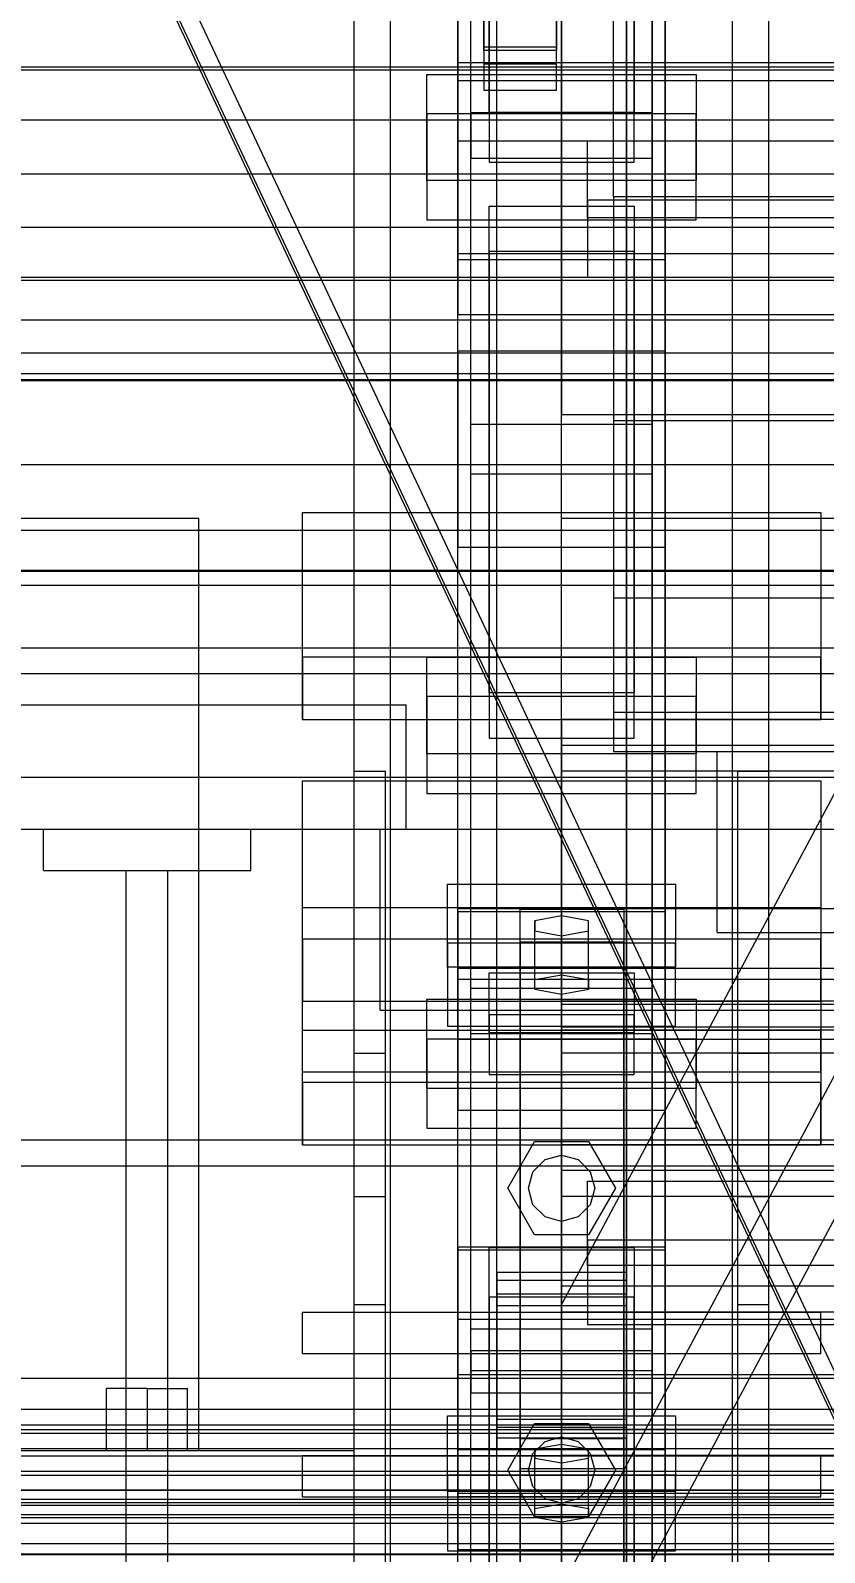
# Model space of a CAD drawing. Header units: millimetres. Extents: x -2500 to 58855, y -53268 to 6837.
# Drawn here: x -532.5 to -379.3, y -34899.7 to -34605.8 of the extents above; entities that cross this region are included whole.
import ezdxf

# ---------------------------------------------------------------- set-up
doc = ezdxf.new("R2010")
doc.units = ezdxf.units.MM
for name, color, linetype, lineweight in [('COTAS_O', 1, 'Continuous', 0), ('COTAS_R', 1, 'Continuous', 0), ('frontal_briquetadora', 7, 'Continuous', 0), ('frontal_C01', 7, 'Continuous', 0), ('frontal_C02', 7, 'Continuous', 0), ('frontal_C03', 7, 'Continuous', 0), ('frontal_mezcladora', 7, 'Continuous', 0), ('frontal_secador', 7, 'Continuous', 0), ('frontal_tolva-C01', 7, 'Continuous', 0)]:
    doc.layers.add(name, color=color, linetype=linetype, lineweight=lineweight)
doc.dimstyles.new('R19_100', dxfattribs={"dimtxt": 250, "dimasz": 150, "dimexe": 150, "dimexo": 80, "dimgap": 100, "dimtad": 1, "dimtih": 1, "dimtoh": 1, "dimdsep": 46, "dimcen": 0.09, "dimadec": 0, "dimazin": 0, "dimtfac": 1, "dimtdec": 4, "dimtofl": 0, "dimtmove": 0, "dimatfit": 3, "dimfxl": 1, "dimtolj": 1, "dimtzin": 0, "dimarcsym": 0})

# ---------------------------------------------------------------- blocks, each defined once
blk = doc.blocks.new('*D37')
at = {"layer": 'COTAS_R', "color": 0, "lineweight": -2, "transparency": 16777216}
for p, q in [((-1750, -35420), (-1750, -34450)), ((2600, -35420), (2600, -34450)), ((-1600, -34600), (2450, -34600))]:
    blk.add_line(p, q, dxfattribs=at)
at = {"layer": 'COTAS_R', "color": 0, "transparency": 16777216}
for points in [[(-1600, -34575), (-1600, -34625), (-1750, -34600)], [(2450, -34575), (2450, -34625), (2600, -34600)]]:
    blk.add_solid(points, dxfattribs=at)
at = {"layer": 'Defpoints', "color": 0, "transparency": 16777216}
for p in [(2600, -34600), (-1750, -35500), (2600, -35500)]:
    blk.add_point(p, dxfattribs=at)
blk = doc.blocks.new('*D42')
at = {"layer": 'COTAS_O', "color": 0, "lineweight": -2, "transparency": 16777216}
for p, q in [((-570, -33700), (200, -33700)), ((50, -34750), (50, -33850)), ((-570, -34900), (200, -34900))]:
    blk.add_line(p, q, dxfattribs=at)
at = {"layer": 'COTAS_O', "color": 0, "transparency": 16777216}
for points in [[(25, -33850), (75, -33850), (50, -33700)], [(25, -34750), (75, -34750), (50, -34900)]]:
    blk.add_solid(points, dxfattribs=at)
at = {"layer": 'Defpoints', "color": 0, "transparency": 16777216}
for p in [(-650, -33700), (50, -33700), (-650, -34900)]:
    blk.add_point(p, dxfattribs=at)
blk = doc.blocks.new('*D43')
at = {"layer": 'COTAS_O', "color": 0, "lineweight": -2, "transparency": 16777216}
for p, q in [((-650, -34820), (-650, -34050)), ((650, -34820), (650, -34050)), ((-500, -34200), (500, -34200))]:
    blk.add_line(p, q, dxfattribs=at)
at = {"layer": 'COTAS_O', "color": 0, "transparency": 16777216}
for points in [[(-500, -34175), (-500, -34225), (-650, -34200)], [(500, -34175), (500, -34225), (650, -34200)]]:
    blk.add_solid(points, dxfattribs=at)
at = {"layer": 'Defpoints', "color": 0, "transparency": 16777216}
for p in [(650, -34200), (-650, -34900), (650, -34900)]:
    blk.add_point(p, dxfattribs=at)

msp = doc.modelspace()

# ---------------------------------------------------------------- linework, layer by layer
at = {"layer": 'frontal_briquetadora'}
for p, q in [((-430, -34680), (-430, -33820)), ((-430, -34680), (-430, -34260)), ((-430, -34680), (-430, -34305)), ((-430, -34471), (-430, -34680)), ((-430, -34496), (-430, -34680)), ((-430, -34680), (-223.45, -34680)), ((-430, -34680), (-210, -34680)), ((-430, -34680), (-315, -34680)), ((-430, -34700), (-430, -34680)), ((-430, -34700), (-315, -34700)), ((-430, -34710), (-430, -34700)), ((-430, -34710), (-315, -34710)), ((-430, -34750), (-430, -34710)), ((-430, -35000), (-430, -34710)), ((-1480, -34736), (-460, -34736)), ((-460, -34760), (-460, -34736)), ((-1330, -34750), (340, -34750)), ((-430, -34750), (-315, -34750)), ((-1480, -34760), (-460, -34760)), ((-1330, -34760), (340, -34760)), ((-530, -34760), (-490, -34760)), ((-530, -34768), (-530, -34760)), ((-490, -34768), (-490, -34760)), ((-530, -34768), (-490, -34768)), ((-514, -34768), (-506, -34768)), ((-514, -34932), (-514, -34768)), ((-506, -34932), (-506, -34768))]:
    msp.add_line(p, q, dxfattribs=at)
at = {"layer": 'frontal_C01'}
for p, q in [((-470, -35975), (-470, -34088.498)), ((-463, -35975), (-463, -34088.498)), ((-397, -35975), (-397, -34088.498)), ((-390, -35975), (-390, -34088.498)), ((-450, -34667.722), (-450, -34283.513)), ((-410, -34283.513), (-410, -34667.722)), ((-442.5, -34948.719), (-442.5, -34289.775)), ((-417.5, -34289.775), (-417.5, -34948.719)), ((-442.5, -34974.088), (-442.5, -34315.145)), ((-417.5, -34974.088), (-417.5, -34315.145)), ((-450, -34705.616), (-450, -34321.407)), ((-410, -34705.616), (-410, -34321.407)), ((-444, -34621.657), (-444, -34528.609)), ((-416, -34528.609), (-416, -34621.657)), ((-444, -34538.214), (-444, -34631.262)), ((-416, -34631.262), (-416, -34538.214)), ((-450, -34937.719), (-450, -34553.51)), ((-410, -34553.51), (-410, -34937.719)), ((-450, -34578.861), (-450, -34612.018)), ((-450, -34599.211), (-450, -34612.018)), ((-450, -34985.087), (-450, -34600.878)), ((-410, -34985.087), (-410, -34600.878)), ((-450, -34612.018), (450, -34612.018)), ((-456, -34634.81), (-456, -34614.319)), ((-456, -34614.319), (-404, -34614.319)), ((-456, -34621.898), (-456, -34614.319)), ((-404, -34614.319), (-404, -34634.81)), ((-404, -34614.319), (-404, -34621.898)), ((-404, -34621.898), (-456, -34621.898)), ((-456, -34621.898), (-456, -34642.389)), ((-416, -34621.657), (-444, -34621.657)), ((-444, -34621.657), (-444, -34631.262)), ((-416, -34631.262), (-416, -34621.657)), ((-404, -34642.389), (-404, -34621.898)), ((-444, -34631.262), (-416, -34631.262)), ((-404, -34634.81), (-456, -34634.81)), ((-456, -34634.81), (-456, -34642.389)), ((-404, -34642.389), (-404, -34634.81)), ((-456, -34642.389), (-404, -34642.389)), ((-410, -34667.722), (-450, -34667.722)), ((-450, -34667.722), (-450, -34705.616)), ((-450, -35051.931), (-450, -34667.722)), ((-410, -34705.616), (-410, -34667.722)), ((-410, -34667.722), (-410, -35051.931)), ((-447.5, -34691.472), (-447.5, -34681.867)), ((-447.5, -34681.867), (-412.5, -34681.867)), ((-447.5, -34956.601), (-447.5, -34681.867)), ((-412.5, -34681.867), (-412.5, -34691.472)), ((-412.5, -34681.867), (-412.5, -34956.601)), ((-412.5, -34691.472), (-447.5, -34691.472)), ((-447.5, -34966.206), (-447.5, -34691.472)), ((-412.5, -34966.206), (-412.5, -34691.472)), ((-450, -34705.616), (-410, -34705.616)), ((-450, -35089.826), (-450, -34705.616)), ((-410, -35089.826), (-410, -34705.616)), ((-452, -34786.673), (-452, -34770.665)), ((-452, -34770.665), (-408, -34770.665)), ((-452, -34782.033), (-452, -34770.665)), ((-408, -34770.665), (-408, -34786.673)), ((-408, -34770.665), (-408, -34782.033)), ((-480, -34808.934), (-480, -34775.137)), ((-480, -34775.137), (-380, -34775.137)), ((-480, -34820.934), (-480, -34775.137)), ((-438, -34781.871), (-438, -34775.467)), ((-438, -34775.467), (-418, -34775.467)), ((-438, -34921.581), (-438, -34775.467)), ((-430, -34776.748), (-435.196, -34777.708)), ((-424.804, -34777.708), (-430, -34776.748)), ((-430, -34788.116), (-430, -34776.748)), ((-418, -34775.467), (-418, -34781.871)), ((-418, -34775.467), (-418, -34921.581)), ((-380, -34775.137), (-380, -34808.934)), ((-380, -34775.137), (-380, -34820.934)), ((-435.196, -34777.708), (-435.196, -34779.629)), ((-435.196, -34789.077), (-435.196, -34777.708)), ((-435.196, -34779.629), (-430, -34780.59)), ((-435.196, -34790.998), (-435.196, -34779.629)), ((-430, -34780.59), (-424.804, -34779.629)), ((-424.804, -34779.629), (-424.804, -34777.708)), ((-424.804, -34789.077), (-424.804, -34777.708)), ((-424.804, -34790.998), (-424.804, -34779.629)), ((-408, -34782.033), (-452, -34782.033)), ((-452, -34782.033), (-452, -34798.042)), ((-418, -34781.871), (-438, -34781.871)), ((-438, -34781.871), (-438, -34927.984)), ((-430, -34780.59), (-430, -34791.958)), ((-418, -34927.984), (-418, -34781.871)), ((-408, -34798.042), (-408, -34782.033)), ((-408, -34786.673), (-452, -34786.673)), ((-452, -34786.673), (-452, -34798.042)), ((-435.196, -34789.077), (-430, -34788.116)), ((-430, -34788.116), (-424.804, -34789.077)), ((-408, -34798.042), (-408, -34786.673)), ((-435.196, -34790.998), (-435.196, -34789.077)), ((-430, -34791.958), (-435.196, -34790.998)), ((-424.804, -34790.998), (-430, -34791.958)), ((-424.804, -34789.077), (-424.804, -34790.998)), ((-452, -34798.042), (-408, -34798.042)), ((-380, -34808.934), (-480, -34808.934)), ((-480, -34808.934), (-480, -34820.934)), ((-380, -34820.934), (-380, -34808.934)), ((-480, -34820.934), (-380, -34820.934)), ((-430, -34820.934), (-430, -34825.934)), ((430, -34820.934), (-430, -34820.934)), ((430, -34825.934), (-430, -34825.934)), ((-430, -34825.934), (-430, -34875.934)), ((-425, -34844.257), (-425, -34827.992)), ((-425, -34827.992), (425, -34827.992)), ((-425, -34839.36), (-425, -34827.992)), ((-470, -34933.934), (-470, -34830.934)), ((-470, -34830.934), (-464, -34830.934)), ((-464, -34933.934), (-464, -34830.934)), ((-430, -34933.934), (-375, -34830.934)), ((-375, -34830.934), (-430, -34830.934)), ((-430, -34830.934), (-430, -34933.934)), ((-396, -34933.934), (-396, -34830.934)), ((-396, -34830.934), (-390, -34830.934)), ((-390, -34933.934), (-390, -34830.934)), ((-444, -34850.401), (-444, -34840.795)), ((-444, -34840.795), (-416, -34840.795)), ((-444, -34935.427), (-444, -34840.795)), ((425, -34839.36), (-425, -34839.36)), ((-425, -34839.36), (-425, -34855.625)), ((-416, -34840.795), (-416, -34850.401)), ((-416, -34840.795), (-416, -34935.427)), ((425, -34844.257), (-425, -34844.257)), ((-425, -34844.257), (-425, -34855.625)), ((-416, -34850.401), (-444, -34850.401)), ((-444, -34850.401), (-444, -34945.033)), ((-416, -34945.033), (-416, -34850.401)), ((-425, -34855.625), (425, -34855.625)), ((-430, -34875.934), (-430, -34880.934)), ((430, -34875.934), (-430, -34875.934)), ((-480, -34880.934), (-380, -34880.934)), ((-480, -34888.934), (-480, -34880.934)), ((430, -34880.934), (-430, -34880.934)), ((-380, -34888.934), (-380, -34880.934)), ((-480, -34888.934), (-380, -34888.934)), ((-470, -34888.934), (-463, -34888.934)), ((-470, -35975), (-470, -34888.934)), ((-463, -35975), (-463, -34888.934)), ((-463, -34888.934), (-397, -34888.934)), ((-397, -34888.934), (-390, -34888.934)), ((-397, -35975), (-397, -34888.934)), ((-390, -35975), (-390, -34888.934))]:
    msp.add_line(p, q, dxfattribs=at)
at = {"layer": 'frontal_C02'}
for p, q in [((-470, -35975), (-470, -33576.746)), ((-463, -35975), (-463, -33576.746)), ((-397, -35975), (-397, -33576.746)), ((-390, -35975), (-390, -33576.746)), ((-470, -35975), (-470, -34072.136)), ((-463, -35975), (-463, -34072.136)), ((-397, -35975), (-397, -34072.136)), ((-390, -35975), (-390, -34072.136)), ((-450, -34650.022), (-450, -34299.304)), ((-410, -34650.022), (-410, -34299.304)), ((-450, -34776.002), (-450, -34425.283)), ((-410, -34425.283), (-410, -34776.002)), ((-442.5, -34963.35), (-442.5, -34430.927)), ((-417.5, -34430.927), (-417.5, -34963.35)), ((-447.5, -34621.73), (-447.5, -34440.026)), ((-412.5, -34440.026), (-412.5, -34621.73)), ((-447.5, -34630.498), (-447.5, -34448.794)), ((-412.5, -34630.498), (-412.5, -34448.794)), ((-442.5, -34990.315), (-442.5, -34457.893)), ((-417.5, -34990.315), (-417.5, -34457.893)), ((-450, -34814.255), (-450, -34463.537)), ((-410, -34814.255), (-410, -34463.537)), ((-450, -34602.206), (-450, -34650.022)), ((-450, -34952.924), (-450, -34602.206)), ((-410, -34650.022), (-410, -34602.206)), ((-410, -34602.206), (-410, -34952.924)), ((-450, -34627.178), (-450, -34615.487)), ((-450, -34615.487), (450, -34615.487)), ((-450, -34648.959), (-450, -34615.487)), ((-412.5, -34621.73), (-447.5, -34621.73)), ((-447.5, -34621.73), (-447.5, -34630.498)), ((-412.5, -34630.498), (-412.5, -34621.73)), ((450, -34627.178), (-450, -34627.178)), ((-450, -34627.178), (-450, -34660.649)), ((-425, -34641.991), (-425, -34627.144)), ((-425, -34627.144), (425, -34627.144)), ((-425, -34638.62), (-425, -34627.144)), ((-447.5, -34630.498), (-412.5, -34630.498)), ((425, -34638.62), (-425, -34638.62)), ((-425, -34638.62), (-425, -34653.467)), ((-444, -34648.515), (-444, -34639.747)), ((-444, -34639.747), (-416, -34639.747)), ((-444, -34733.677), (-444, -34639.747)), ((-416, -34639.747), (-416, -34648.515)), ((-416, -34639.747), (-416, -34733.677)), ((425, -34641.991), (-425, -34641.991)), ((-425, -34641.991), (-425, -34653.467)), ((450, -34648.959), (-450, -34648.959)), ((-450, -34648.959), (-450, -34660.649)), ((-450, -34650.022), (-410, -34650.022)), ((-450, -35000.741), (-450, -34650.022)), ((-416, -34648.515), (-444, -34648.515)), ((-444, -34648.515), (-444, -34742.445)), ((-416, -34742.445), (-416, -34648.515)), ((-410, -35000.741), (-410, -34650.022)), ((-425, -34653.467), (425, -34653.467)), ((-450, -34660.649), (450, -34660.649)), ((-456, -34745.501), (-456, -34726.796)), ((-456, -34726.796), (-404, -34726.796)), ((-456, -34734.446), (-456, -34726.796)), ((-404, -34726.796), (-404, -34745.501)), ((-404, -34726.796), (-404, -34734.446)), ((-404, -34734.446), (-456, -34734.446)), ((-456, -34734.446), (-456, -34753.151)), ((-416, -34733.677), (-444, -34733.677)), ((-444, -34733.677), (-444, -34742.445)), ((-416, -34742.445), (-416, -34733.677)), ((-404, -34753.151), (-404, -34734.446)), ((-444, -34742.445), (-416, -34742.445)), ((-404, -34745.501), (-456, -34745.501)), ((-456, -34745.501), (-456, -34753.151)), ((-404, -34753.151), (-404, -34745.501)), ((-480, -34781.253), (-480, -34750.692)), ((-480, -34750.692), (-380, -34750.692)), ((-480, -34793.253), (-480, -34750.692)), ((-456, -34753.151), (-404, -34753.151)), ((-380, -34750.692), (-380, -34781.253)), ((-380, -34750.692), (-380, -34793.253)), ((-410, -34776.002), (-450, -34776.002)), ((-450, -34776.002), (-450, -34814.255)), ((-450, -35126.72), (-450, -34776.002)), ((-410, -34814.255), (-410, -34776.002)), ((-410, -34776.002), (-410, -35126.72)), ((-380, -34781.253), (-480, -34781.253)), ((-480, -34781.253), (-480, -34793.253)), ((-380, -34793.253), (-380, -34781.253)), ((-447.5, -34799.512), (-447.5, -34790.744)), ((-447.5, -34790.744), (-412.5, -34790.744)), ((-447.5, -34972.449), (-447.5, -34790.744)), ((-412.5, -34790.744), (-412.5, -34799.512)), ((-412.5, -34790.744), (-412.5, -34972.449)), ((-480, -34793.253), (-380, -34793.253)), ((-430, -34793.253), (-430, -34798.253)), ((430, -34793.253), (-430, -34793.253)), ((-412.5, -34799.512), (-447.5, -34799.512)), ((-447.5, -34981.217), (-447.5, -34799.512)), ((430, -34798.253), (-430, -34798.253)), ((-430, -34798.253), (-430, -34848.253)), ((-412.5, -34981.217), (-412.5, -34799.512)), ((-470, -34906.253), (-470, -34803.253)), ((-470, -34803.253), (-464, -34803.253)), ((-464, -34906.253), (-464, -34803.253)), ((-430, -34906.253), (-375, -34803.253)), ((-375, -34803.253), (-430, -34803.253)), ((-430, -34803.253), (-430, -34906.253)), ((-396, -34906.253), (-396, -34803.253)), ((-396, -34803.253), (-390, -34803.253)), ((-390, -34906.253), (-390, -34803.253)), ((-450, -34814.255), (-410, -34814.255)), ((-450, -35164.974), (-450, -34814.255)), ((-410, -35164.974), (-410, -34814.255)), ((-430, -34848.253), (-430, -34853.253)), ((430, -34848.253), (-430, -34848.253)), ((-480, -34853.253), (-380, -34853.253)), ((-480, -34861.253), (-480, -34853.253)), ((430, -34853.253), (-430, -34853.253)), ((-380, -34861.253), (-380, -34853.253)), ((-480, -34861.253), (-380, -34861.253)), ((-470, -34861.253), (-463, -34861.253)), ((-470, -35975), (-470, -34861.253)), ((-463, -35975), (-463, -34861.253)), ((-463, -34861.253), (-397, -34861.253)), ((-397, -34861.253), (-390, -34861.253)), ((-397, -35975), (-397, -34861.253)), ((-390, -35975), (-390, -34861.253)), ((-452, -34887.88), (-452, -34873.267)), ((-452, -34873.267), (-408, -34873.267)), ((-452, -34884.743), (-452, -34873.267)), ((-408, -34873.267), (-408, -34887.88)), ((-408, -34873.267), (-408, -34884.743)), ((-440.4, -34883.753), (-435.2, -34874.746)), ((-435.2, -34874.746), (-424.8, -34874.746)), ((-424.8, -34874.746), (-419.6, -34883.753)), ((-438, -34883.496), (-438, -34877.651)), ((-438, -34877.651), (-418, -34877.651)), ((-438, -35025.149), (-438, -34877.651)), ((-435.543, -34880.553), (-433.2, -34878.21)), ((-430, -34878.82), (-435.196, -34879.697)), ((-435.196, -34879.697), (-435.196, -34881.45)), ((-435.196, -34891.173), (-435.196, -34879.697)), ((-433.2, -34878.21), (-430, -34877.353)), ((-430, -34877.353), (-426.8, -34878.21)), ((-424.804, -34879.697), (-430, -34878.82)), ((-430, -34890.296), (-430, -34878.82)), ((-426.8, -34878.21), (-424.457, -34880.553)), ((-424.804, -34881.45), (-424.804, -34879.697)), ((-424.804, -34891.173), (-424.804, -34879.697)), ((-418, -34877.651), (-418, -34883.496)), ((-418, -34877.651), (-418, -35025.149)), ((-436.4, -34883.753), (-435.543, -34880.553)), ((-435.196, -34881.45), (-430, -34882.327)), ((-435.196, -34892.926), (-435.196, -34881.45)), ((-430, -34882.327), (-424.804, -34881.45)), ((-430, -34882.327), (-430, -34893.803)), ((-424.804, -34892.926), (-424.804, -34881.45)), ((-424.457, -34880.553), (-423.6, -34883.753)), ((-408, -34884.743), (-452, -34884.743)), ((-452, -34884.743), (-452, -34899.356)), ((-435.2, -34892.759), (-440.4, -34883.753)), ((-418, -34883.496), (-438, -34883.496)), ((-438, -34883.496), (-438, -35030.995)), ((-435.543, -34886.953), (-436.4, -34883.753)), ((-419.6, -34883.753), (-424.8, -34892.759)), ((-423.6, -34883.753), (-424.457, -34886.953)), ((-418, -35030.995), (-418, -34883.496)), ((-408, -34899.356), (-408, -34884.743)), ((-408, -34887.88), (-452, -34887.88)), ((-452, -34887.88), (-452, -34899.356)), ((-433.2, -34889.295), (-435.543, -34886.953)), ((-424.457, -34886.953), (-426.8, -34889.295)), ((-408, -34899.356), (-408, -34887.88)), ((-435.196, -34891.173), (-430, -34890.296)), ((-435.196, -34892.926), (-435.196, -34891.173)), ((-430, -34890.153), (-433.2, -34889.295)), ((-426.8, -34889.295), (-430, -34890.153)), ((-430, -34890.296), (-424.804, -34891.173)), ((-424.804, -34891.173), (-424.804, -34892.926)), ((-424.8, -34892.759), (-435.2, -34892.759)), ((-430, -34893.803), (-435.196, -34892.926)), ((-424.804, -34892.926), (-430, -34893.803)), ((-452, -34899.356), (-408, -34899.356))]:
    msp.add_line(p, q, dxfattribs=at)
at = {"layer": 'frontal_C03'}
for p, q in [((-470, -35975), (-470, -33153.291)), ((-463, -35975), (-463, -33153.291)), ((-397, -35975), (-397, -33153.291)), ((-390, -35975), (-390, -33153.291)), ((-470, -35975), (-470, -33352.58)), ((-463, -35975), (-463, -33352.58)), ((-397, -35975), (-397, -33352.58)), ((-390, -35975), (-390, -33352.58)), ((-470, -35975), (-470, -34079.714)), ((-463, -35975), (-463, -34079.714)), ((-397, -35975), (-397, -34079.714)), ((-390, -35975), (-390, -34079.714)), ((-442.5, -34852.006), (-442.5, -34201.397)), ((-417.5, -34201.397), (-417.5, -34852.006)), ((-442.5, -34877.601), (-442.5, -34226.992)), ((-417.5, -34877.601), (-417.5, -34226.992)), ((-450, -34840.727), (-450, -34517.557)), ((-450, -34841.275), (-450, -34518.104)), ((-410, -34517.557), (-410, -34840.727)), ((-410, -34518.104), (-410, -34841.275)), ((-447.5, -34860.764), (-447.5, -34533.326)), ((-412.5, -34533.326), (-412.5, -34860.764)), ((-447.5, -34868.843), (-447.5, -34541.405)), ((-412.5, -34868.843), (-412.5, -34541.405)), ((-450, -34879.797), (-450, -34556.626)), ((-410, -34879.797), (-410, -34556.626)), ((-450, -34888.88), (-450, -34565.709)), ((-410, -34888.88), (-410, -34565.709)), ((-445, -34609.069), (-445, -34568.62)), ((-431, -34568.62), (-431, -34609.069)), ((-445, -34571.852), (-445, -34612.3)), ((-431, -34612.3), (-431, -34571.852)), ((-445, -34609.68), (-445, -34597.292)), ((-431, -34597.292), (-431, -34609.68)), ((-445, -34604.997), (-445, -34617.385)), ((-431, -34617.385), (-431, -34604.997)), ((-431, -34609.069), (-445, -34609.069)), ((-445, -34609.069), (-445, -34612.3)), ((-431, -34612.3), (-431, -34609.069)), ((-431, -34609.68), (-445, -34609.68)), ((-445, -34609.68), (-445, -34617.385)), ((-445, -34612.3), (-431, -34612.3)), ((-431, -34617.385), (-431, -34609.68)), ((-445, -34617.385), (-431, -34617.385)), ((-480, -34726.848), (-480, -34698.884)), ((-480, -34698.884), (-380, -34698.884)), ((-480, -34738.848), (-480, -34698.884)), ((-380, -34698.884), (-380, -34726.848)), ((-380, -34698.884), (-380, -34738.848)), ((-380, -34726.848), (-480, -34726.848)), ((-480, -34726.848), (-480, -34738.848)), ((-380, -34738.848), (-380, -34726.848)), ((-480, -34738.848), (-380, -34738.848)), ((-430, -34738.848), (-430, -34743.848)), ((430, -34738.848), (-430, -34738.848)), ((430, -34743.848), (-430, -34743.848)), ((-430, -34743.848), (-430, -34793.848)), ((-470, -34851.848), (-470, -34748.848)), ((-470, -34748.848), (-464, -34748.848)), ((-464, -34851.848), (-464, -34748.848)), ((-430, -34851.848), (-375, -34748.848)), ((-375, -34748.848), (-430, -34748.848)), ((-430, -34748.848), (-430, -34851.848)), ((-396, -34851.848), (-396, -34748.848)), ((-396, -34748.848), (-390, -34748.848)), ((-390, -34851.848), (-390, -34748.848)), ((-450, -34789.029), (-450, -34775.348)), ((-450, -34775.348), (450, -34775.348)), ((-450, -34786.905), (-450, -34775.348)), ((450, -34786.905), (-450, -34786.905)), ((-450, -34786.905), (-450, -34800.586)), ((-444, -34795.859), (-444, -34787.779)), ((-444, -34787.779), (-416, -34787.779)), ((-444, -34799.336), (-444, -34787.779)), ((-416, -34787.779), (-416, -34795.859)), ((-416, -34787.779), (-416, -34799.336)), ((450, -34789.029), (-450, -34789.029)), ((-450, -34789.029), (-450, -34800.586)), ((-456, -34810.068), (-456, -34792.832)), ((-456, -34792.832), (-404, -34792.832)), ((-456, -34800.536), (-456, -34792.832)), ((-430, -34793.848), (-430, -34798.848)), ((430, -34793.848), (-430, -34793.848)), ((-404, -34792.832), (-404, -34810.068)), ((-404, -34792.832), (-404, -34800.536)), ((-416, -34795.859), (-444, -34795.859)), ((-444, -34795.859), (-444, -34807.415)), ((-416, -34807.415), (-416, -34795.859)), ((-480, -34798.848), (-380, -34798.848)), ((-480, -34806.848), (-480, -34798.848)), ((-416, -34799.336), (-444, -34799.336)), ((-444, -34799.336), (-444, -34807.415)), ((430, -34798.848), (-430, -34798.848)), ((-416, -34807.415), (-416, -34799.336)), ((-380, -34806.848), (-380, -34798.848)), ((-404, -34800.536), (-456, -34800.536)), ((-456, -34800.536), (-456, -34817.772)), ((-450, -34800.586), (450, -34800.586)), ((-404, -34817.772), (-404, -34800.536)), ((-480, -34806.848), (-380, -34806.848)), ((-470, -34806.848), (-463, -34806.848)), ((-470, -35975), (-470, -34806.848)), ((-463, -35975), (-463, -34806.848)), ((-463, -34806.848), (-397, -34806.848)), ((-444, -34807.415), (-416, -34807.415)), ((-397, -34806.848), (-390, -34806.848)), ((-397, -35975), (-397, -34806.848)), ((-390, -35975), (-390, -34806.848)), ((-404, -34810.068), (-456, -34810.068)), ((-456, -34810.068), (-456, -34817.772)), ((-404, -34817.772), (-404, -34810.068)), ((-456, -34817.772), (-404, -34817.772)), ((-440.4, -34829.348), (-435.2, -34820.342)), ((-435.2, -34820.342), (-424.8, -34820.342)), ((-424.8, -34820.342), (-419.6, -34829.348)), ((-435.543, -34826.148), (-433.2, -34823.806)), ((-433.2, -34823.806), (-430, -34822.948)), ((-430, -34822.948), (-426.8, -34823.806)), ((-426.8, -34823.806), (-424.457, -34826.148)), ((-436.4, -34829.348), (-435.543, -34826.148)), ((-424.457, -34826.148), (-423.6, -34829.348)), ((-435.2, -34838.355), (-440.4, -34829.348)), ((-435.543, -34832.548), (-436.4, -34829.348)), ((-419.6, -34829.348), (-424.8, -34838.355)), ((-423.6, -34829.348), (-424.457, -34832.548)), ((-433.2, -34834.891), (-435.543, -34832.548)), ((-424.457, -34832.548), (-426.8, -34834.891)), ((-430, -34835.748), (-433.2, -34834.891)), ((-426.8, -34834.891), (-430, -34835.748)), ((-424.8, -34838.355), (-435.2, -34838.355)), ((-410, -34840.727), (-450, -34840.727)), ((-450, -34840.727), (-450, -34888.88)), ((-450, -35163.898), (-450, -34840.727)), ((-410, -34841.275), (-450, -34841.275)), ((-450, -34841.275), (-450, -34879.797)), ((-450, -35164.446), (-450, -34841.275)), ((-410, -34888.88), (-410, -34840.727)), ((-410, -34840.727), (-410, -35163.898)), ((-410, -34879.797), (-410, -34841.275)), ((-410, -34841.275), (-410, -35164.446)), ((-442.5, -34875.536), (-442.5, -34845.536)), ((-442.5, -34845.536), (-417.5, -34845.536)), ((-442.5, -34845.536), (-442.5, -34849.804)), ((-417.5, -34847.163), (-442.5, -34847.163)), ((-442.5, -34847.163), (-442.5, -34873.909)), ((-442.5, -35401.467), (-442.5, -34847.163)), ((-417.5, -34845.536), (-417.5, -34875.536)), ((-417.5, -34849.804), (-417.5, -34845.536)), ((-417.5, -34873.909), (-417.5, -34847.163)), ((-417.5, -34847.163), (-417.5, -35401.467)), ((-417.5, -34849.804), (-442.5, -34849.804)), ((-442.5, -34849.804), (-442.5, -34879.804)), ((-417.5, -34879.804), (-417.5, -34849.804)), ((-464, -34851.848), (-470, -34851.848)), ((-442.5, -34877.601), (-442.5, -34852.006)), ((-442.5, -34852.006), (-417.5, -34852.006)), ((-417.5, -34852.006), (-417.5, -34877.601)), ((-390, -34851.848), (-396, -34851.848)), ((-450, -34865.375), (-450, -34854.602)), ((-450, -34854.602), (450, -34854.602)), ((-450, -34888.309), (-450, -34854.602)), ((-447.5, -34864.576), (-447.5, -34856.497)), ((-447.5, -34856.497), (-412.5, -34856.497)), ((-447.5, -35183.935), (-447.5, -34856.497)), ((-412.5, -34856.497), (-412.5, -34864.576)), ((-412.5, -34856.497), (-412.5, -35183.935)), ((-412.5, -34860.764), (-447.5, -34860.764)), ((-447.5, -34860.764), (-447.5, -34868.843)), ((-412.5, -34868.843), (-412.5, -34860.764)), ((-412.5, -34864.576), (-447.5, -34864.576)), ((-447.5, -35192.014), (-447.5, -34864.576)), ((-412.5, -35192.014), (-412.5, -34864.576)), ((450, -34865.375), (-450, -34865.375)), ((-450, -34865.375), (-450, -34899.082)), ((-447.5, -34868.843), (-412.5, -34868.843)), ((-442.5, -34873.909), (-417.5, -34873.909)), ((-442.5, -35428.213), (-442.5, -34873.909)), ((-417.5, -34875.536), (-442.5, -34875.536)), ((-442.5, -34875.536), (-442.5, -34879.804)), ((-417.5, -35428.213), (-417.5, -34873.909)), ((-417.5, -34875.536), (-417.5, -34879.804)), ((-417.5, -34877.601), (-442.5, -34877.601)), ((-450, -34879.797), (-410, -34879.797)), ((-450, -35202.968), (-450, -34879.797)), ((-442.5, -34879.804), (-417.5, -34879.804)), ((-410, -35202.968), (-410, -34879.797)), ((450, -34888.309), (-450, -34888.309)), ((-450, -34888.309), (-450, -34899.082)), ((-450, -34888.88), (-410, -34888.88)), ((-450, -35212.051), (-450, -34888.88)), ((-410, -35212.051), (-410, -34888.88)), ((-450, -34899.082), (450, -34899.082))]:
    msp.add_line(p, q, dxfattribs=at)
at = {"layer": 'frontal_mezcladora'}
for p, q in [((-420, -34637.898), (-420, -34590)), ((-420, -34637.898), (-420, -34681.107)), ((-420, -34637.898), (240, -34637.898)), ((-420, -34681.107), (-420, -34715.398)), ((-420, -34681.107), (240, -34681.107)), ((-600, -34700), (-500, -34700)), ((-500, -34880), (-500, -34700)), ((-625, -34710), (625, -34710)), ((-625, -34710), (-150, -34710)), ((-420, -34715.398), (-420, -34737.414)), ((-420, -34715.398), (240, -34715.398)), ((-625, -34725), (625, -34725)), ((-625, -34730), (625, -34730)), ((-625, -34730), (-150, -34730)), ((-420, -34737.414), (-420, -34745)), ((-420, -34737.414), (240, -34737.414)), ((-420, -34745), (240, -34745)), ((-400, -34745), (220, -34745)), ((-400, -34780), (-400, -34745)), ((-600, -34760), (600, -34760)), ((-465, -34760), (295, -34760)), ((-465, -34795), (-465, -34760)), ((-400, -34780), (220, -34780)), ((-465, -34795), (295, -34795)), ((-430, -34795), (-350, -34795)), ((-430, -34820), (-430, -34795)), ((-600, -34820), (600, -34820)), ((-430, -34820), (-350, -34820)), ((-510, -34868), (-517.794, -34868)), ((-517.794, -34880), (-517.794, -34868)), ((-510, -34868), (-502.206, -34868)), ((-510, -34868), (-510, -34880)), ((-502.206, -34880), (-502.206, -34868)), ((-600, -34875), (600, -34875)), ((-630, -34880), (-470, -34880)), ((-600, -34880), (-500, -34880)), ((-517.794, -34880), (-510, -34880)), ((-510, -34880), (-502.206, -34880)), ((-470, -34900), (-470, -34880))]:
    msp.add_line(p, q, dxfattribs=at)
at = {"layer": 'frontal_secador'}
for p, q in [((1360, -34613.5), (-1360, -34613.5)), ((1250, -34612.924), (-1250, -34612.924)), ((1360, -34623.147), (-1360, -34623.147)), ((-1360, -34633.5), (1360, -34633.5)), ((-1250, -34633.5), (1250, -34633.5)), ((1360, -34643.853), (-1360, -34643.853)), ((1360, -34653.5), (-1360, -34653.5)), ((1250, -34654.076), (-1250, -34654.076)), ((1360, -34661.784), (-1360, -34661.784)), ((1360, -34668.141), (-1360, -34668.141)), ((1360, -34672.137), (-1360, -34672.137)), ((1360, -34673.5), (-1360, -34673.5)), ((1250, -34673.25), (-1250, -34673.25)), ((1250, -34689.715), (-1250, -34689.715)), ((1250, -34702.349), (-1250, -34702.349)), ((1250, -34710.291), (-1250, -34710.291)), ((1250, -34713), (-1250, -34713)), ((-1375, -34825), (1375, -34825)), ((-1250, -34866), (1250, -34866)), ((-1250, -34872), (1250, -34872)), ((-1250, -34875), (1250, -34875)), ((1250, -34876), (-1250, -34876)), ((-1250, -34876.659), (1250, -34876.659)), ((1250, -34879.659), (-1250, -34879.659)), ((-1250, -34881), (1250, -34881)), ((1250, -34884), (-1250, -34884)), ((-1250, -34884.728), (1250, -34884.728)), ((-1250, -34887.588), (1250, -34887.588)), ((1250, -34887.728), (-1250, -34887.728)), ((-1250, -34889.387), (1250, -34889.387)), ((-1250, -34890), (1250, -34890)), ((1250, -34890.588), (-1250, -34890.588)), ((1250, -34892.387), (-1250, -34892.387)), ((1250, -34893), (-1250, -34893)), ((-1250, -34894), (1250, -34894)), ((1250, -34898), (-1250, -34898))]:
    msp.add_line(p, q, dxfattribs=at)
at = {"layer": 'frontal_tolva-C01'}
for p, q in [((-225, -35197.379), (-600, -34398.805)), ((-600, -34400), (-225, -35198.574)), ((-596.379, -34398.3), (-221.379, -35196.873))]:
    msp.add_line(p, q, dxfattribs=at)

# ---------------------------------------------------------------- dimensions: what is measured, and where the dimension line sits
at = {"layer": 'COTAS_O'}
for p2, distance, picture, middle in [((-650, -33700), -700, '*D42', (50, -34300)), ((650, -34900), 700, '*D43', (0, -34200))]:
    dim = msp.add_aligned_dim(p1=(-650, -34900), p2=p2, distance=distance, text='<> O', dimstyle='R19_100', dxfattribs=at)
    dim.commit()
    dim.dimension.update_dxf_attribs({"geometry": picture, "text_midpoint": middle})
at = {"layer": 'COTAS_R'}
dim = msp.add_aligned_dim(p1=(-1750, -35500), p2=(2600, -35500), distance=900, text='<> R', dimstyle='R19_100', dxfattribs=at)
dim.commit()
dim.dimension.update_dxf_attribs({"geometry": '*D37', "text_midpoint": (425, -34600)})

doc.saveas('drawing.dxf')
